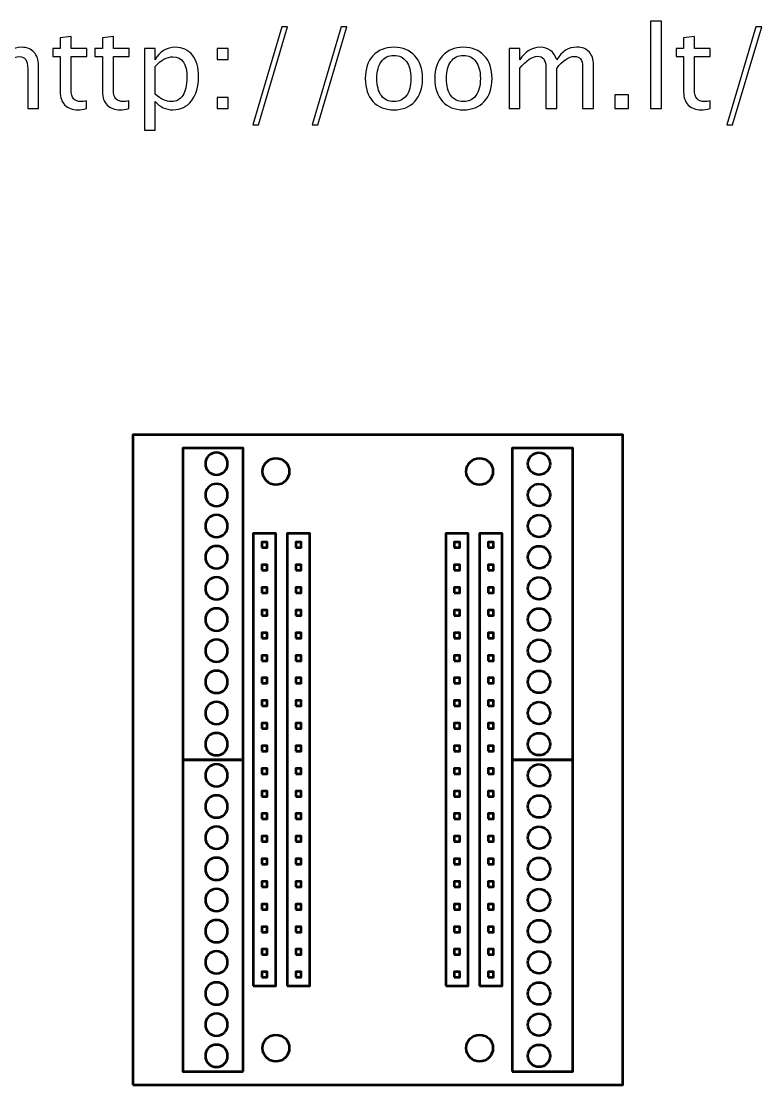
# Model space of a CAD drawing. Header units: centimetres. Extents: x -67 to 67, y -62 to 59.
# Drawn here: x -4 to 4.31, y 32.35 to 44.29 of the extents above; entities that cross this region are included whole.
import ezdxf

# ---------------------------------------------------------------- set-up
doc = ezdxf.new("R2010")
doc.units = ezdxf.units.CM
doc.header["$MEASUREMENT"] = 0
doc.layers.add('Layer 1', color=7, linetype='Continuous')

msp = doc.modelspace()

# ---------------------------------------------------------------- linework, layer by layer
at = {"layer": 'Layer 1', "lineweight": 53}
for points in [[(-2.75, 32.35), (2.75, 32.35), (2.75, 39.65), (-2.75, 39.65), (-2.75, 32.35)], [(1.51, 36), (2.19, 36), (2.19, 39.5), (1.51, 39.5), (1.51, 36)], [(-1.397, 33.46), (-1.143, 33.46), (-1.143, 38.54), (-1.397, 38.54), (-1.397, 33.46)], [(-1.016, 33.46), (-0.762, 33.46), (-0.762, 38.54), (-1.016, 38.54), (-1.016, 33.46)], [(0.762, 33.46), (1.016, 33.46), (1.016, 38.54), (0.762, 38.54), (0.762, 33.46)], [(1.143, 33.46), (1.397, 33.46), (1.397, 38.54), (1.143, 38.54), (1.143, 33.46)], [(-1.3, 38.383), (-1.24, 38.383), (-1.24, 38.443), (-1.3, 38.443), (-1.3, 38.383)], [(-0.919, 38.383), (-0.859, 38.383), (-0.859, 38.443), (-0.919, 38.443), (-0.919, 38.383)], [(0.859, 38.383), (0.919, 38.383), (0.919, 38.443), (0.859, 38.443), (0.859, 38.383)], [(1.24, 38.383), (1.3, 38.383), (1.3, 38.443), (1.24, 38.443), (1.24, 38.383)], [(-1.3, 38.129), (-1.24, 38.129), (-1.24, 38.189), (-1.3, 38.189), (-1.3, 38.129)], [(-0.919, 38.129), (-0.859, 38.129), (-0.859, 38.189), (-0.919, 38.189), (-0.919, 38.129)], [(0.859, 38.129), (0.919, 38.129), (0.919, 38.189), (0.859, 38.189), (0.859, 38.129)], [(1.24, 38.129), (1.3, 38.129), (1.3, 38.189), (1.24, 38.189), (1.24, 38.129)], [(-1.3, 37.875), (-1.24, 37.875), (-1.24, 37.935), (-1.3, 37.935), (-1.3, 37.875)], [(-0.919, 37.875), (-0.859, 37.875), (-0.859, 37.935), (-0.919, 37.935), (-0.919, 37.875)], [(0.859, 37.875), (0.919, 37.875), (0.919, 37.935), (0.859, 37.935), (0.859, 37.875)], [(1.24, 37.875), (1.3, 37.875), (1.3, 37.935), (1.24, 37.935), (1.24, 37.875)], [(-1.3, 37.621), (-1.24, 37.621), (-1.24, 37.681), (-1.3, 37.681), (-1.3, 37.621)], [(-0.919, 37.621), (-0.859, 37.621), (-0.859, 37.681), (-0.919, 37.681), (-0.919, 37.621)], [(0.859, 37.621), (0.919, 37.621), (0.919, 37.681), (0.859, 37.681), (0.859, 37.621)], [(1.24, 37.621), (1.3, 37.621), (1.3, 37.681), (1.24, 37.681), (1.24, 37.621)], [(-1.3, 37.367), (-1.24, 37.367), (-1.24, 37.427), (-1.3, 37.427), (-1.3, 37.367)], [(-0.919, 37.367), (-0.859, 37.367), (-0.859, 37.427), (-0.919, 37.427), (-0.919, 37.367)], [(0.859, 37.367), (0.919, 37.367), (0.919, 37.427), (0.859, 37.427), (0.859, 37.367)], [(1.24, 37.367), (1.3, 37.367), (1.3, 37.427), (1.24, 37.427), (1.24, 37.367)], [(-1.3, 37.113), (-1.24, 37.113), (-1.24, 37.173), (-1.3, 37.173), (-1.3, 37.113)], [(-0.919, 37.113), (-0.859, 37.113), (-0.859, 37.173), (-0.919, 37.173), (-0.919, 37.113)], [(0.859, 37.113), (0.919, 37.113), (0.919, 37.173), (0.859, 37.173), (0.859, 37.113)], [(1.24, 37.113), (1.3, 37.113), (1.3, 37.173), (1.24, 37.173), (1.24, 37.113)], [(-1.3, 36.859), (-1.24, 36.859), (-1.24, 36.919), (-1.3, 36.919), (-1.3, 36.859)], [(-0.919, 36.859), (-0.859, 36.859), (-0.859, 36.919), (-0.919, 36.919), (-0.919, 36.859)], [(0.859, 36.859), (0.919, 36.859), (0.919, 36.919), (0.859, 36.919), (0.859, 36.859)], [(1.24, 36.859), (1.3, 36.859), (1.3, 36.919), (1.24, 36.919), (1.24, 36.859)], [(-1.3, 36.605), (-1.24, 36.605), (-1.24, 36.665), (-1.3, 36.665), (-1.3, 36.605)], [(-0.919, 36.605), (-0.859, 36.605), (-0.859, 36.665), (-0.919, 36.665), (-0.919, 36.605)], [(0.859, 36.605), (0.919, 36.605), (0.919, 36.665), (0.859, 36.665), (0.859, 36.605)], [(1.24, 36.605), (1.3, 36.605), (1.3, 36.665), (1.24, 36.665), (1.24, 36.605)], [(-1.3, 36.351), (-1.24, 36.351), (-1.24, 36.411), (-1.3, 36.411), (-1.3, 36.351)], [(-0.919, 36.351), (-0.859, 36.351), (-0.859, 36.411), (-0.919, 36.411), (-0.919, 36.351)], [(0.859, 36.351), (0.919, 36.351), (0.919, 36.411), (0.859, 36.411), (0.859, 36.351)], [(1.24, 36.351), (1.3, 36.351), (1.3, 36.411), (1.24, 36.411), (1.24, 36.351)], [(-1.3, 36.097), (-1.24, 36.097), (-1.24, 36.157), (-1.3, 36.157), (-1.3, 36.097)], [(-0.919, 36.097), (-0.859, 36.097), (-0.859, 36.157), (-0.919, 36.157), (-0.919, 36.097)], [(0.859, 36.097), (0.919, 36.097), (0.919, 36.157), (0.859, 36.157), (0.859, 36.097)], [(1.24, 36.097), (1.3, 36.097), (1.3, 36.157), (1.24, 36.157), (1.24, 36.097)], [(1.51, 32.5), (2.19, 32.5), (2.19, 36), (1.51, 36), (1.51, 32.5)], [(-1.3, 35.843), (-1.24, 35.843), (-1.24, 35.903), (-1.3, 35.903), (-1.3, 35.843)], [(-0.919, 35.843), (-0.859, 35.843), (-0.859, 35.903), (-0.919, 35.903), (-0.919, 35.843)], [(0.859, 35.843), (0.919, 35.843), (0.919, 35.903), (0.859, 35.903), (0.859, 35.843)], [(1.24, 35.843), (1.3, 35.843), (1.3, 35.903), (1.24, 35.903), (1.24, 35.843)], [(-1.3, 35.589), (-1.24, 35.589), (-1.24, 35.649), (-1.3, 35.649), (-1.3, 35.589)], [(-0.919, 35.589), (-0.859, 35.589), (-0.859, 35.649), (-0.919, 35.649), (-0.919, 35.589)], [(0.859, 35.589), (0.919, 35.589), (0.919, 35.649), (0.859, 35.649), (0.859, 35.589)], [(1.24, 35.589), (1.3, 35.589), (1.3, 35.649), (1.24, 35.649), (1.24, 35.589)], [(-1.3, 35.335), (-1.24, 35.335), (-1.24, 35.395), (-1.3, 35.395), (-1.3, 35.335)], [(-0.919, 35.335), (-0.859, 35.335), (-0.859, 35.395), (-0.919, 35.395), (-0.919, 35.335)], [(0.859, 35.335), (0.919, 35.335), (0.919, 35.395), (0.859, 35.395), (0.859, 35.335)], [(1.24, 35.335), (1.3, 35.335), (1.3, 35.395), (1.24, 35.395), (1.24, 35.335)], [(-1.3, 35.081), (-1.24, 35.081), (-1.24, 35.141), (-1.3, 35.141), (-1.3, 35.081)], [(-0.919, 35.081), (-0.859, 35.081), (-0.859, 35.141), (-0.919, 35.141), (-0.919, 35.081)], [(0.859, 35.081), (0.919, 35.081), (0.919, 35.141), (0.859, 35.141), (0.859, 35.081)], [(1.24, 35.081), (1.3, 35.081), (1.3, 35.141), (1.24, 35.141), (1.24, 35.081)], [(-1.3, 34.827), (-1.24, 34.827), (-1.24, 34.887), (-1.3, 34.887), (-1.3, 34.827)], [(-0.919, 34.827), (-0.859, 34.827), (-0.859, 34.887), (-0.919, 34.887), (-0.919, 34.827)], [(0.859, 34.827), (0.919, 34.827), (0.919, 34.887), (0.859, 34.887), (0.859, 34.827)], [(1.24, 34.827), (1.3, 34.827), (1.3, 34.887), (1.24, 34.887), (1.24, 34.827)], [(-1.3, 34.573), (-1.24, 34.573), (-1.24, 34.633), (-1.3, 34.633), (-1.3, 34.573)], [(-0.919, 34.573), (-0.859, 34.573), (-0.859, 34.633), (-0.919, 34.633), (-0.919, 34.573)], [(0.859, 34.573), (0.919, 34.573), (0.919, 34.633), (0.859, 34.633), (0.859, 34.573)], [(1.24, 34.573), (1.3, 34.573), (1.3, 34.633), (1.24, 34.633), (1.24, 34.573)], [(-1.3, 34.319), (-1.24, 34.319), (-1.24, 34.379), (-1.3, 34.379), (-1.3, 34.319)], [(-0.919, 34.319), (-0.859, 34.319), (-0.859, 34.379), (-0.919, 34.379), (-0.919, 34.319)], [(0.859, 34.319), (0.919, 34.319), (0.919, 34.379), (0.859, 34.379), (0.859, 34.319)], [(1.24, 34.319), (1.3, 34.319), (1.3, 34.379), (1.24, 34.379), (1.24, 34.319)], [(-1.3, 34.065), (-1.24, 34.065), (-1.24, 34.125), (-1.3, 34.125), (-1.3, 34.065)], [(-0.919, 34.065), (-0.859, 34.065), (-0.859, 34.125), (-0.919, 34.125), (-0.919, 34.065)], [(0.859, 34.065), (0.919, 34.065), (0.919, 34.125), (0.859, 34.125), (0.859, 34.065)], [(1.24, 34.065), (1.3, 34.065), (1.3, 34.125), (1.24, 34.125), (1.24, 34.065)], [(-1.3, 33.811), (-1.24, 33.811), (-1.24, 33.871), (-1.3, 33.871), (-1.3, 33.811)], [(-0.919, 33.811), (-0.859, 33.811), (-0.859, 33.871), (-0.919, 33.871), (-0.919, 33.811)], [(0.859, 33.811), (0.919, 33.811), (0.919, 33.871), (0.859, 33.871), (0.859, 33.811)], [(1.24, 33.811), (1.3, 33.811), (1.3, 33.871), (1.24, 33.871), (1.24, 33.811)], [(-1.3, 33.557), (-1.24, 33.557), (-1.24, 33.617), (-1.3, 33.617), (-1.3, 33.557)], [(-0.919, 33.557), (-0.859, 33.557), (-0.859, 33.617), (-0.919, 33.617), (-0.919, 33.557)], [(0.859, 33.557), (0.919, 33.557), (0.919, 33.617), (0.859, 33.617), (0.859, 33.557)], [(1.24, 33.557), (1.3, 33.557), (1.3, 33.617), (1.24, 33.617), (1.24, 33.557)]]:
    msp.add_lwpolyline(points, close=True, dxfattribs=at)
for centre, major_axis in [((1.81, 39.325), (0, 0.125)), ((-1.143, 39.2385), (0, 0.15)), ((1.143, 39.2385), (0, 0.15)), ((1.81, 38.975), (0, 0.125)), ((1.81, 38.625), (0, 0.125)), ((1.81, 38.275), (0, 0.125)), ((1.81, 37.925), (0, 0.125)), ((1.81, 37.575), (0, 0.125)), ((1.81, 37.225), (0, 0.125)), ((1.81, 36.875), (0, 0.125)), ((1.81, 36.525), (0, 0.125)), ((1.81, 36.175), (0, 0.125)), ((1.81, 35.825), (0, 0.125)), ((1.81, 35.475), (0, 0.125)), ((1.81, 35.125), (0, 0.125)), ((1.81, 34.775), (0, 0.125)), ((1.81, 34.425), (0, 0.125)), ((1.81, 34.075), (0, 0.125)), ((1.81, 33.725), (0, 0.125)), ((1.81, 33.375), (0, 0.125)), ((1.81, 33.025), (0, 0.125)), ((-1.143, 32.7615), (0, 0.15)), ((1.143, 32.7615), (0, 0.15)), ((1.81, 32.675), (0, 0.125))]:
    msp.add_ellipse(centre, major_axis=major_axis, ratio=1, dxfattribs=at)
at = {"layer": 'Layer 1'}
for points, knots in [([(-4.35821, 43.31573), (-4.35821, 43.31573), (-4.35821, 44.2949), (-4.35821, 44.2949), (-4.35821, 44.2949), (-4.35821, 44.2949), (-4.23629, 44.2949), (-4.23629, 44.2949), (-4.23629, 44.2949), (-4.23629, 44.2949), (-4.23629, 43.86162), (-4.23629, 43.86162), (-4.23629, 43.86162), (-4.17173, 43.95581), (-4.09257, 44.0028), (-3.99901, 44.0028), (-3.99901, 44.0028), (-3.94017, 44.0028), (-3.89339, 43.98439), (-3.85889, 43.94734), (-3.85889, 43.94734), (-3.82439, 43.91051), (-3.80703, 43.86077), (-3.80703, 43.79854), (-3.80703, 43.79854), (-3.80703, 43.79854), (-3.80703, 43.31573), (-3.80703, 43.31573), (-3.80703, 43.31573), (-3.80703, 43.31573), (-3.92895, 43.31573), (-3.92895, 43.31573), (-3.92895, 43.31573), (-3.92895, 43.31573), (-3.92895, 43.75875), (-3.92895, 43.75875), (-3.92895, 43.75875), (-3.92895, 43.8087), (-3.93636, 43.84426), (-3.95096, 43.86543), (-3.95096, 43.86543), (-3.96578, 43.88681), (-3.99012, 43.89739), (-4.0242, 43.89739), (-4.0242, 43.89739), (-4.09913, 43.89739), (-4.16983, 43.8485), (-4.23629, 43.75071), (-4.23629, 43.75071), (-4.23629, 43.75071), (-4.23629, 43.31573), (-4.23629, 43.31573), (-4.23629, 43.31573), (-4.23629, 43.31573), (-4.35821, 43.31573), (-4.35821, 43.31573)], [0, 0, 0, 0, 0.06666667, 0.06666667, 0.06666667, 0.06666667, 0.13333333, 0.13333333, 0.13333333, 0.13333333, 0.2, 0.2, 0.2, 0.2, 0.26666667, 0.26666667, 0.26666667, 0.26666667, 0.33333333, 0.33333333, 0.33333333, 0.33333333, 0.4, 0.4, 0.4, 0.4, 0.46666667, 0.46666667, 0.46666667, 0.46666667, 0.53333333, 0.53333333, 0.53333333, 0.53333333, 0.6, 0.6, 0.6, 0.6, 0.66666667, 0.66666667, 0.66666667, 0.66666667, 0.73333333, 0.73333333, 0.73333333, 0.73333333, 0.8, 0.8, 0.8, 0.8, 0.86666667, 0.86666667, 0.86666667, 0.86666667, 1, 1, 1, 1]), ([(-1.40377, 43.13158), (-1.40377, 43.13158), (-1.07717, 44.23394), (-1.07717, 44.23394), (-1.07717, 44.23394), (-1.07717, 44.23394), (-1.01261, 44.23394), (-1.01261, 44.23394), (-1.01261, 44.23394), (-1.01261, 44.23394), (-1.33921, 43.13158), (-1.33921, 43.13158), (-1.33921, 43.13158), (-1.33921, 43.13158), (-1.40377, 43.13158), (-1.40377, 43.13158)], [0, 0, 0, 0, 0.2, 0.2, 0.2, 0.2, 0.4, 0.4, 0.4, 0.4, 0.6, 0.6, 0.6, 0.6, 1, 1, 1, 1]), ([(-0.73787, 43.13158), (-0.73787, 43.13158), (-0.41127, 44.23394), (-0.41127, 44.23394), (-0.41127, 44.23394), (-0.41127, 44.23394), (-0.34671, 44.23394), (-0.34671, 44.23394), (-0.34671, 44.23394), (-0.34671, 44.23394), (-0.67331, 43.13158), (-0.67331, 43.13158), (-0.67331, 43.13158), (-0.67331, 43.13158), (-0.73787, 43.13158), (-0.73787, 43.13158)], [0, 0, 0, 0, 0.2, 0.2, 0.2, 0.2, 0.4, 0.4, 0.4, 0.4, 0.6, 0.6, 0.6, 0.6, 1, 1, 1, 1]), ([(3.06069, 43.31573), (3.06069, 43.31573), (3.06069, 44.2949), (3.06069, 44.2949), (3.06069, 44.2949), (3.06069, 44.2949), (3.18261, 44.2949), (3.18261, 44.2949), (3.18261, 44.2949), (3.18261, 44.2949), (3.18261, 43.31573), (3.18261, 43.31573), (3.18261, 43.31573), (3.18261, 43.31573), (3.06069, 43.31573), (3.06069, 43.31573)], [0, 0, 0, 0, 0.2, 0.2, 0.2, 0.2, 0.4, 0.4, 0.4, 0.4, 0.6, 0.6, 0.6, 0.6, 1, 1, 1, 1]), ([(3.91794, 43.13158), (3.91794, 43.13158), (4.24454, 44.23394), (4.24454, 44.23394), (4.24454, 44.23394), (4.24454, 44.23394), (4.3091, 44.23394), (4.3091, 44.23394), (4.3091, 44.23394), (4.3091, 44.23394), (3.9825, 43.13158), (3.9825, 43.13158), (3.9825, 43.13158), (3.9825, 43.13158), (3.91794, 43.13158), (3.91794, 43.13158)], [0, 0, 0, 0, 0.2, 0.2, 0.2, 0.2, 0.4, 0.4, 0.4, 0.4, 0.6, 0.6, 0.6, 0.6, 1, 1, 1, 1]), ([(-3.26897, 43.31594), (-3.30665, 43.30557), (-3.33945, 43.30049), (-3.36718, 43.30049), (-3.36718, 43.30049), (-3.42941, 43.30049), (-3.47788, 43.31827), (-3.5126, 43.35383), (-3.5126, 43.35383), (-3.54752, 43.38939), (-3.56488, 43.43871), (-3.56488, 43.502), (-3.56488, 43.502), (-3.56488, 43.502), (-3.56488, 43.89739), (-3.56488, 43.89739), (-3.56488, 43.89739), (-3.56488, 43.89739), (-3.64912, 43.89739), (-3.64912, 43.89739), (-3.64912, 43.89739), (-3.64912, 43.89739), (-3.64912, 43.98883), (-3.64912, 43.98883), (-3.64912, 43.98883), (-3.64912, 43.98883), (-3.56488, 43.98883), (-3.56488, 43.98883), (-3.56488, 43.98883), (-3.56488, 43.98883), (-3.56488, 44.11054), (-3.56488, 44.11054), (-3.56488, 44.11054), (-3.56488, 44.11054), (-3.44296, 44.12218), (-3.44296, 44.12218), (-3.44296, 44.12218), (-3.44296, 44.12218), (-3.44296, 43.98883), (-3.44296, 43.98883), (-3.44296, 43.98883), (-3.44296, 43.98883), (-3.26643, 43.98883), (-3.26643, 43.98883), (-3.26643, 43.98883), (-3.26643, 43.98883), (-3.26643, 43.89739), (-3.26643, 43.89739), (-3.26643, 43.89739), (-3.26643, 43.89739), (-3.44296, 43.89739), (-3.44296, 43.89739), (-3.44296, 43.89739), (-3.44296, 43.89739), (-3.44296, 43.52401), (-3.44296, 43.52401), (-3.44296, 43.52401), (-3.44296, 43.43596), (-3.40465, 43.39193), (-3.32824, 43.39193), (-3.32824, 43.39193), (-3.31194, 43.39193), (-3.29225, 43.39468), (-3.26897, 43.39997), (-3.26897, 43.39997), (-3.26897, 43.39997), (-3.26897, 43.31594), (-3.26897, 43.31594)], [0, 0, 0, 0, 0.05555556, 0.05555556, 0.05555556, 0.05555556, 0.11111111, 0.11111111, 0.11111111, 0.11111111, 0.16666667, 0.16666667, 0.16666667, 0.16666667, 0.22222222, 0.22222222, 0.22222222, 0.22222222, 0.27777778, 0.27777778, 0.27777778, 0.27777778, 0.33333333, 0.33333333, 0.33333333, 0.33333333, 0.38888889, 0.38888889, 0.38888889, 0.38888889, 0.44444444, 0.44444444, 0.44444444, 0.44444444, 0.5, 0.5, 0.5, 0.5, 0.55555556, 0.55555556, 0.55555556, 0.55555556, 0.61111111, 0.61111111, 0.61111111, 0.61111111, 0.66666667, 0.66666667, 0.66666667, 0.66666667, 0.72222222, 0.72222222, 0.72222222, 0.72222222, 0.77777778, 0.77777778, 0.77777778, 0.77777778, 0.83333333, 0.83333333, 0.83333333, 0.83333333, 0.88888889, 0.88888889, 0.88888889, 0.88888889, 1, 1, 1, 1]), ([(-2.79399, 43.31594), (-2.83167, 43.30557), (-2.86447, 43.30049), (-2.8922, 43.30049), (-2.8922, 43.30049), (-2.95443, 43.30049), (-3.0029, 43.31827), (-3.03762, 43.35383), (-3.03762, 43.35383), (-3.07254, 43.38939), (-3.0899, 43.43871), (-3.0899, 43.502), (-3.0899, 43.502), (-3.0899, 43.502), (-3.0899, 43.89739), (-3.0899, 43.89739), (-3.0899, 43.89739), (-3.0899, 43.89739), (-3.17414, 43.89739), (-3.17414, 43.89739), (-3.17414, 43.89739), (-3.17414, 43.89739), (-3.17414, 43.98883), (-3.17414, 43.98883), (-3.17414, 43.98883), (-3.17414, 43.98883), (-3.0899, 43.98883), (-3.0899, 43.98883), (-3.0899, 43.98883), (-3.0899, 43.98883), (-3.0899, 44.11054), (-3.0899, 44.11054), (-3.0899, 44.11054), (-3.0899, 44.11054), (-2.96798, 44.12218), (-2.96798, 44.12218), (-2.96798, 44.12218), (-2.96798, 44.12218), (-2.96798, 43.98883), (-2.96798, 43.98883), (-2.96798, 43.98883), (-2.96798, 43.98883), (-2.79145, 43.98883), (-2.79145, 43.98883), (-2.79145, 43.98883), (-2.79145, 43.98883), (-2.79145, 43.89739), (-2.79145, 43.89739), (-2.79145, 43.89739), (-2.79145, 43.89739), (-2.96798, 43.89739), (-2.96798, 43.89739), (-2.96798, 43.89739), (-2.96798, 43.89739), (-2.96798, 43.52401), (-2.96798, 43.52401), (-2.96798, 43.52401), (-2.96798, 43.43596), (-2.92967, 43.39193), (-2.85326, 43.39193), (-2.85326, 43.39193), (-2.83696, 43.39193), (-2.81727, 43.39468), (-2.79399, 43.39997), (-2.79399, 43.39997), (-2.79399, 43.39997), (-2.79399, 43.31594), (-2.79399, 43.31594)], [0, 0, 0, 0, 0.05555556, 0.05555556, 0.05555556, 0.05555556, 0.11111111, 0.11111111, 0.11111111, 0.11111111, 0.16666667, 0.16666667, 0.16666667, 0.16666667, 0.22222222, 0.22222222, 0.22222222, 0.22222222, 0.27777778, 0.27777778, 0.27777778, 0.27777778, 0.33333333, 0.33333333, 0.33333333, 0.33333333, 0.38888889, 0.38888889, 0.38888889, 0.38888889, 0.44444444, 0.44444444, 0.44444444, 0.44444444, 0.5, 0.5, 0.5, 0.5, 0.55555556, 0.55555556, 0.55555556, 0.55555556, 0.61111111, 0.61111111, 0.61111111, 0.61111111, 0.66666667, 0.66666667, 0.66666667, 0.66666667, 0.72222222, 0.72222222, 0.72222222, 0.72222222, 0.77777778, 0.77777778, 0.77777778, 0.77777778, 0.83333333, 0.83333333, 0.83333333, 0.83333333, 0.88888889, 0.88888889, 0.88888889, 0.88888889, 1, 1, 1, 1]), ([(3.72871, 43.31594), (3.69103, 43.30557), (3.65823, 43.30049), (3.6305, 43.30049), (3.6305, 43.30049), (3.56827, 43.30049), (3.5198, 43.31827), (3.48508, 43.35383), (3.48508, 43.35383), (3.45016, 43.38939), (3.4328, 43.43871), (3.4328, 43.502), (3.4328, 43.502), (3.4328, 43.502), (3.4328, 43.89739), (3.4328, 43.89739), (3.4328, 43.89739), (3.4328, 43.89739), (3.34856, 43.89739), (3.34856, 43.89739), (3.34856, 43.89739), (3.34856, 43.89739), (3.34856, 43.98883), (3.34856, 43.98883), (3.34856, 43.98883), (3.34856, 43.98883), (3.4328, 43.98883), (3.4328, 43.98883), (3.4328, 43.98883), (3.4328, 43.98883), (3.4328, 44.11054), (3.4328, 44.11054), (3.4328, 44.11054), (3.4328, 44.11054), (3.55472, 44.12218), (3.55472, 44.12218), (3.55472, 44.12218), (3.55472, 44.12218), (3.55472, 43.98883), (3.55472, 43.98883), (3.55472, 43.98883), (3.55472, 43.98883), (3.73125, 43.98883), (3.73125, 43.98883), (3.73125, 43.98883), (3.73125, 43.98883), (3.73125, 43.89739), (3.73125, 43.89739), (3.73125, 43.89739), (3.73125, 43.89739), (3.55472, 43.89739), (3.55472, 43.89739), (3.55472, 43.89739), (3.55472, 43.89739), (3.55472, 43.52401), (3.55472, 43.52401), (3.55472, 43.52401), (3.55472, 43.43596), (3.59303, 43.39193), (3.66944, 43.39193), (3.66944, 43.39193), (3.68574, 43.39193), (3.70543, 43.39468), (3.72871, 43.39997), (3.72871, 43.39997), (3.72871, 43.39997), (3.72871, 43.31594), (3.72871, 43.31594)], [0, 0, 0, 0, 0.05555556, 0.05555556, 0.05555556, 0.05555556, 0.11111111, 0.11111111, 0.11111111, 0.11111111, 0.16666667, 0.16666667, 0.16666667, 0.16666667, 0.22222222, 0.22222222, 0.22222222, 0.22222222, 0.27777778, 0.27777778, 0.27777778, 0.27777778, 0.33333333, 0.33333333, 0.33333333, 0.33333333, 0.38888889, 0.38888889, 0.38888889, 0.38888889, 0.44444444, 0.44444444, 0.44444444, 0.44444444, 0.5, 0.5, 0.5, 0.5, 0.55555556, 0.55555556, 0.55555556, 0.55555556, 0.61111111, 0.61111111, 0.61111111, 0.61111111, 0.66666667, 0.66666667, 0.66666667, 0.66666667, 0.72222222, 0.72222222, 0.72222222, 0.72222222, 0.77777778, 0.77777778, 0.77777778, 0.77777778, 0.83333333, 0.83333333, 0.83333333, 0.83333333, 0.88888889, 0.88888889, 0.88888889, 0.88888889, 1, 1, 1, 1]), ([(-2.62, 43.07062), (-2.62, 43.07062), (-2.62, 43.98883), (-2.62, 43.98883), (-2.62, 43.98883), (-2.62, 43.98883), (-2.49808, 43.98883), (-2.49808, 43.98883), (-2.49808, 43.98883), (-2.49808, 43.98883), (-2.49808, 43.86162), (-2.49808, 43.86162), (-2.49808, 43.86162), (-2.44813, 43.95581), (-2.37298, 44.0028), (-2.27287, 44.0028), (-2.27287, 44.0028), (-2.1918, 44.0028), (-2.12809, 43.97338), (-2.08152, 43.91432), (-2.08152, 43.91432), (-2.03495, 43.85527), (-2.01167, 43.77462), (-2.01167, 43.67239), (-2.01167, 43.67239), (-2.01167, 43.56105), (-2.03813, 43.47109), (-2.09083, 43.40294), (-2.09083, 43.40294), (-2.14354, 43.33457), (-2.21296, 43.30049), (-2.2989, 43.30049), (-2.2989, 43.30049), (-2.3787, 43.30049), (-2.44516, 43.33097), (-2.49808, 43.39214), (-2.49808, 43.39214), (-2.49808, 43.39214), (-2.49808, 43.07062), (-2.49808, 43.07062), (-2.49808, 43.07062), (-2.49808, 43.07062), (-2.62, 43.07062), (-2.62, 43.07062)], [0, 0, 0, 0, 0.08333333, 0.08333333, 0.08333333, 0.08333333, 0.16666667, 0.16666667, 0.16666667, 0.16666667, 0.25, 0.25, 0.25, 0.25, 0.33333333, 0.33333333, 0.33333333, 0.33333333, 0.41666667, 0.41666667, 0.41666667, 0.41666667, 0.5, 0.5, 0.5, 0.5, 0.58333333, 0.58333333, 0.58333333, 0.58333333, 0.66666667, 0.66666667, 0.66666667, 0.66666667, 0.75, 0.75, 0.75, 0.75, 0.83333333, 0.83333333, 0.83333333, 0.83333333, 1, 1, 1, 1]), ([(-1.80297, 43.86691), (-1.80297, 43.86691), (-1.80297, 43.98883), (-1.80297, 43.98883), (-1.80297, 43.98883), (-1.80297, 43.98883), (-1.68105, 43.98883), (-1.68105, 43.98883), (-1.68105, 43.98883), (-1.68105, 43.98883), (-1.68105, 43.86691), (-1.68105, 43.86691), (-1.68105, 43.86691), (-1.68105, 43.86691), (-1.80297, 43.86691), (-1.80297, 43.86691)], [0, 0, 0, 0, 0.2, 0.2, 0.2, 0.2, 0.4, 0.4, 0.4, 0.4, 0.6, 0.6, 0.6, 0.6, 1, 1, 1, 1]), ([(0.18076, 43.30049), (0.08191, 43.30049), (0.0036, 43.33203), (-0.05398, 43.39511), (-0.05398, 43.39511), (-0.11176, 43.45818), (-0.14055, 43.54391), (-0.14055, 43.65207), (-0.14055, 43.65207), (-0.14055, 43.76002), (-0.11176, 43.84553), (-0.05398, 43.9084), (-0.05398, 43.9084), (0.0036, 43.97126), (0.08191, 44.0028), (0.18076, 44.0028), (0.18076, 44.0028), (0.27961, 44.0028), (0.35793, 43.97126), (0.4155, 43.9084), (0.4155, 43.9084), (0.47328, 43.84553), (0.50207, 43.76002), (0.50207, 43.65207), (0.50207, 43.65207), (0.50207, 43.54391), (0.47328, 43.45818), (0.4155, 43.39511), (0.4155, 43.39511), (0.35793, 43.33203), (0.27961, 43.30049), (0.18076, 43.30049)], [0, 0, 0, 0, 0.11111111, 0.11111111, 0.11111111, 0.11111111, 0.22222222, 0.22222222, 0.22222222, 0.22222222, 0.33333333, 0.33333333, 0.33333333, 0.33333333, 0.44444444, 0.44444444, 0.44444444, 0.44444444, 0.55555556, 0.55555556, 0.55555556, 0.55555556, 0.66666667, 0.66666667, 0.66666667, 0.66666667, 0.77777778, 0.77777778, 0.77777778, 0.77777778, 1, 1, 1, 1]), ([(0.96096, 43.30049), (0.86211, 43.30049), (0.7838, 43.33203), (0.72622, 43.39511), (0.72622, 43.39511), (0.66844, 43.45818), (0.63965, 43.54391), (0.63965, 43.65207), (0.63965, 43.65207), (0.63965, 43.76002), (0.66844, 43.84553), (0.72622, 43.9084), (0.72622, 43.9084), (0.7838, 43.97126), (0.86211, 44.0028), (0.96096, 44.0028), (0.96096, 44.0028), (1.05981, 44.0028), (1.13813, 43.97126), (1.1957, 43.9084), (1.1957, 43.9084), (1.25348, 43.84553), (1.28227, 43.76002), (1.28227, 43.65207), (1.28227, 43.65207), (1.28227, 43.54391), (1.25348, 43.45818), (1.1957, 43.39511), (1.1957, 43.39511), (1.13813, 43.33203), (1.05981, 43.30049), (0.96096, 43.30049)], [0, 0, 0, 0, 0.11111111, 0.11111111, 0.11111111, 0.11111111, 0.22222222, 0.22222222, 0.22222222, 0.22222222, 0.33333333, 0.33333333, 0.33333333, 0.33333333, 0.44444444, 0.44444444, 0.44444444, 0.44444444, 0.55555556, 0.55555556, 0.55555556, 0.55555556, 0.66666667, 0.66666667, 0.66666667, 0.66666667, 0.77777778, 0.77777778, 0.77777778, 0.77777778, 1, 1, 1, 1]), ([(1.47319, 43.31573), (1.47319, 43.31573), (1.47319, 43.98883), (1.47319, 43.98883), (1.47319, 43.98883), (1.47319, 43.98883), (1.59511, 43.98883), (1.59511, 43.98883), (1.59511, 43.98883), (1.59511, 43.98883), (1.59511, 43.86162), (1.59511, 43.86162), (1.59511, 43.86162), (1.65459, 43.95581), (1.73079, 44.0028), (1.82413, 44.0028), (1.82413, 44.0028), (1.91409, 44.0028), (1.97526, 43.95581), (2.00786, 43.86162), (2.00786, 43.86162), (2.06565, 43.95666), (2.141, 44.00407), (2.2335, 44.00407), (2.2335, 44.00407), (2.29255, 44.00407), (2.33848, 43.98671), (2.37129, 43.95179), (2.37129, 43.95179), (2.4041, 43.91686), (2.42061, 43.86797), (2.42061, 43.8051), (2.42061, 43.8051), (2.42061, 43.8051), (2.42061, 43.31573), (2.42061, 43.31573), (2.42061, 43.31573), (2.42061, 43.31573), (2.29869, 43.31573), (2.29869, 43.31573), (2.29869, 43.31573), (2.29869, 43.31573), (2.29869, 43.785), (2.29869, 43.785), (2.29869, 43.785), (2.29869, 43.86162), (2.26821, 43.89993), (2.20725, 43.89993), (2.20725, 43.89993), (2.14396, 43.89993), (2.0775, 43.85527), (2.00786, 43.76573), (2.00786, 43.76573), (2.00786, 43.76573), (2.00786, 43.31573), (2.00786, 43.31573), (2.00786, 43.31573), (2.00786, 43.31573), (1.88594, 43.31573), (1.88594, 43.31573), (1.88594, 43.31573), (1.88594, 43.31573), (1.88594, 43.78542), (1.88594, 43.78542), (1.88594, 43.78542), (1.88594, 43.86268), (1.85504, 43.9012), (1.79302, 43.9012), (1.79302, 43.9012), (1.73142, 43.9012), (1.66538, 43.85633), (1.59511, 43.76637), (1.59511, 43.76637), (1.59511, 43.76637), (1.59511, 43.31573), (1.59511, 43.31573), (1.59511, 43.31573), (1.59511, 43.31573), (1.47319, 43.31573), (1.47319, 43.31573)], [0, 0, 0, 0, 0.04761905, 0.04761905, 0.04761905, 0.04761905, 0.0952381, 0.0952381, 0.0952381, 0.0952381, 0.14285714, 0.14285714, 0.14285714, 0.14285714, 0.19047619, 0.19047619, 0.19047619, 0.19047619, 0.23809524, 0.23809524, 0.23809524, 0.23809524, 0.28571429, 0.28571429, 0.28571429, 0.28571429, 0.33333333, 0.33333333, 0.33333333, 0.33333333, 0.38095238, 0.38095238, 0.38095238, 0.38095238, 0.42857143, 0.42857143, 0.42857143, 0.42857143, 0.47619048, 0.47619048, 0.47619048, 0.47619048, 0.52380952, 0.52380952, 0.52380952, 0.52380952, 0.57142857, 0.57142857, 0.57142857, 0.57142857, 0.61904762, 0.61904762, 0.61904762, 0.61904762, 0.66666667, 0.66666667, 0.66666667, 0.66666667, 0.71428571, 0.71428571, 0.71428571, 0.71428571, 0.76190476, 0.76190476, 0.76190476, 0.76190476, 0.80952381, 0.80952381, 0.80952381, 0.80952381, 0.85714286, 0.85714286, 0.85714286, 0.85714286, 0.9047619, 0.9047619, 0.9047619, 0.9047619, 1, 1, 1, 1]), ([(-2.49808, 43.47617), (-2.43521, 43.42008), (-2.37531, 43.39193), (-2.31837, 43.39193), (-2.31837, 43.39193), (-2.26228, 43.39193), (-2.21889, 43.41543), (-2.18841, 43.4622), (-2.18841, 43.4622), (-2.15772, 43.50898), (-2.14248, 43.57481), (-2.14248, 43.6599), (-2.14248, 43.6599), (-2.14248, 43.81738), (-2.19455, 43.89612), (-2.29869, 43.89612), (-2.29869, 43.89612), (-2.36685, 43.89612), (-2.43331, 43.85929), (-2.49808, 43.78542), (-2.49808, 43.78542), (-2.49808, 43.78542), (-2.49808, 43.47617), (-2.49808, 43.47617)], [0, 0, 0, 0, 0.14285714, 0.14285714, 0.14285714, 0.14285714, 0.28571429, 0.28571429, 0.28571429, 0.28571429, 0.42857143, 0.42857143, 0.42857143, 0.42857143, 0.57142857, 0.57142857, 0.57142857, 0.57142857, 0.71428571, 0.71428571, 0.71428571, 0.71428571, 1, 1, 1, 1]), ([(0.18055, 43.39193), (0.24087, 43.39193), (0.28786, 43.41458), (0.32131, 43.46009), (0.32131, 43.46009), (0.35454, 43.50538), (0.37126, 43.56952), (0.37126, 43.65207), (0.37126, 43.65207), (0.37126, 43.73441), (0.35454, 43.79833), (0.32131, 43.84363), (0.32131, 43.84363), (0.28786, 43.88871), (0.24087, 43.91136), (0.18055, 43.91136), (0.18055, 43.91136), (0.12001, 43.91136), (0.07302, 43.88871), (0.04, 43.84363), (0.04, 43.84363), (0.00677, 43.79833), (-0.00974, 43.73441), (-0.00974, 43.65207), (-0.00974, 43.65207), (-0.00974, 43.56952), (0.00677, 43.50538), (0.04, 43.46009), (0.04, 43.46009), (0.07302, 43.41458), (0.12001, 43.39193), (0.18055, 43.39193)], [0, 0, 0, 0, 0.11111111, 0.11111111, 0.11111111, 0.11111111, 0.22222222, 0.22222222, 0.22222222, 0.22222222, 0.33333333, 0.33333333, 0.33333333, 0.33333333, 0.44444444, 0.44444444, 0.44444444, 0.44444444, 0.55555556, 0.55555556, 0.55555556, 0.55555556, 0.66666667, 0.66666667, 0.66666667, 0.66666667, 0.77777778, 0.77777778, 0.77777778, 0.77777778, 1, 1, 1, 1]), ([(0.96075, 43.39193), (1.02107, 43.39193), (1.06806, 43.41458), (1.10151, 43.46009), (1.10151, 43.46009), (1.13474, 43.50538), (1.15146, 43.56952), (1.15146, 43.65207), (1.15146, 43.65207), (1.15146, 43.73441), (1.13474, 43.79833), (1.10151, 43.84363), (1.10151, 43.84363), (1.06806, 43.88871), (1.02107, 43.91136), (0.96075, 43.91136), (0.96075, 43.91136), (0.90021, 43.91136), (0.85322, 43.88871), (0.8202, 43.84363), (0.8202, 43.84363), (0.78697, 43.79833), (0.77046, 43.73441), (0.77046, 43.65207), (0.77046, 43.65207), (0.77046, 43.56952), (0.78697, 43.50538), (0.8202, 43.46009), (0.8202, 43.46009), (0.85322, 43.41458), (0.90021, 43.39193), (0.96075, 43.39193)], [0, 0, 0, 0, 0.11111111, 0.11111111, 0.11111111, 0.11111111, 0.22222222, 0.22222222, 0.22222222, 0.22222222, 0.33333333, 0.33333333, 0.33333333, 0.33333333, 0.44444444, 0.44444444, 0.44444444, 0.44444444, 0.55555556, 0.55555556, 0.55555556, 0.55555556, 0.66666667, 0.66666667, 0.66666667, 0.66666667, 0.77777778, 0.77777778, 0.77777778, 0.77777778, 1, 1, 1, 1]), ([(-1.80297, 43.31573), (-1.80297, 43.31573), (-1.80297, 43.43765), (-1.80297, 43.43765), (-1.80297, 43.43765), (-1.80297, 43.43765), (-1.68105, 43.43765), (-1.68105, 43.43765), (-1.68105, 43.43765), (-1.68105, 43.43765), (-1.68105, 43.31573), (-1.68105, 43.31573), (-1.68105, 43.31573), (-1.68105, 43.31573), (-1.80297, 43.31573), (-1.80297, 43.31573)], [0, 0, 0, 0, 0.2, 0.2, 0.2, 0.2, 0.4, 0.4, 0.4, 0.4, 0.6, 0.6, 0.6, 0.6, 1, 1, 1, 1]), ([(2.66149, 43.31573), (2.66149, 43.31573), (2.66149, 43.4694), (2.66149, 43.4694), (2.66149, 43.4694), (2.66149, 43.4694), (2.81516, 43.4694), (2.81516, 43.4694), (2.81516, 43.4694), (2.81516, 43.4694), (2.81516, 43.31573), (2.81516, 43.31573), (2.81516, 43.31573), (2.81516, 43.31573), (2.66149, 43.31573), (2.66149, 43.31573)], [0, 0, 0, 0, 0.2, 0.2, 0.2, 0.2, 0.4, 0.4, 0.4, 0.4, 0.6, 0.6, 0.6, 0.6, 1, 1, 1, 1])]:
    msp.add_open_spline(points, degree=3, knots=knots, dxfattribs=at)
at = {"layer": 'Layer 1', "lineweight": 53}
for points in [[(-1.51, 36), (-1.51, 36), (-2.19, 36), (-2.19, 36), (-2.19, 36), (-2.19, 36), (-2.19, 39.5), (-2.19, 39.5), (-2.19, 39.5), (-2.19, 39.5), (-1.51, 39.5), (-1.51, 39.5), (-1.51, 39.5), (-1.51, 39.5), (-1.51, 36), (-1.51, 36)], [(-1.81, 39.2), (-1.87904, 39.2), (-1.935, 39.25596), (-1.935, 39.325), (-1.935, 39.325), (-1.935, 39.39404), (-1.87904, 39.45), (-1.81, 39.45), (-1.81, 39.45), (-1.74096, 39.45), (-1.685, 39.39404), (-1.685, 39.325), (-1.685, 39.325), (-1.685, 39.25596), (-1.74096, 39.2), (-1.81, 39.2)], [(-1.81, 38.85), (-1.87904, 38.85), (-1.935, 38.90596), (-1.935, 38.975), (-1.935, 38.975), (-1.935, 39.04404), (-1.87904, 39.1), (-1.81, 39.1), (-1.81, 39.1), (-1.74096, 39.1), (-1.685, 39.04404), (-1.685, 38.975), (-1.685, 38.975), (-1.685, 38.90596), (-1.74096, 38.85), (-1.81, 38.85)], [(-1.81, 38.5), (-1.87904, 38.5), (-1.935, 38.55596), (-1.935, 38.625), (-1.935, 38.625), (-1.935, 38.69404), (-1.87904, 38.75), (-1.81, 38.75), (-1.81, 38.75), (-1.74096, 38.75), (-1.685, 38.69404), (-1.685, 38.625), (-1.685, 38.625), (-1.685, 38.55596), (-1.74096, 38.5), (-1.81, 38.5)], [(-1.81, 38.15), (-1.87904, 38.15), (-1.935, 38.20596), (-1.935, 38.275), (-1.935, 38.275), (-1.935, 38.34404), (-1.87904, 38.4), (-1.81, 38.4), (-1.81, 38.4), (-1.74096, 38.4), (-1.685, 38.34404), (-1.685, 38.275), (-1.685, 38.275), (-1.685, 38.20596), (-1.74096, 38.15), (-1.81, 38.15)], [(-1.81, 37.8), (-1.87904, 37.8), (-1.935, 37.85596), (-1.935, 37.925), (-1.935, 37.925), (-1.935, 37.99404), (-1.87904, 38.05), (-1.81, 38.05), (-1.81, 38.05), (-1.74096, 38.05), (-1.685, 37.99404), (-1.685, 37.925), (-1.685, 37.925), (-1.685, 37.85596), (-1.74096, 37.8), (-1.81, 37.8)], [(-1.81, 37.45), (-1.87904, 37.45), (-1.935, 37.50596), (-1.935, 37.575), (-1.935, 37.575), (-1.935, 37.64404), (-1.87904, 37.7), (-1.81, 37.7), (-1.81, 37.7), (-1.74096, 37.7), (-1.685, 37.64404), (-1.685, 37.575), (-1.685, 37.575), (-1.685, 37.50596), (-1.74096, 37.45), (-1.81, 37.45)], [(-1.81, 37.1), (-1.87904, 37.1), (-1.935, 37.15596), (-1.935, 37.225), (-1.935, 37.225), (-1.935, 37.29404), (-1.87904, 37.35), (-1.81, 37.35), (-1.81, 37.35), (-1.74096, 37.35), (-1.685, 37.29404), (-1.685, 37.225), (-1.685, 37.225), (-1.685, 37.15596), (-1.74096, 37.1), (-1.81, 37.1)], [(-1.81, 36.75), (-1.87904, 36.75), (-1.935, 36.80596), (-1.935, 36.875), (-1.935, 36.875), (-1.935, 36.94404), (-1.87904, 37), (-1.81, 37), (-1.81, 37), (-1.74096, 37), (-1.685, 36.94404), (-1.685, 36.875), (-1.685, 36.875), (-1.685, 36.80596), (-1.74096, 36.75), (-1.81, 36.75)], [(-1.81, 36.4), (-1.87904, 36.4), (-1.935, 36.45596), (-1.935, 36.525), (-1.935, 36.525), (-1.935, 36.59404), (-1.87904, 36.65), (-1.81, 36.65), (-1.81, 36.65), (-1.74096, 36.65), (-1.685, 36.59404), (-1.685, 36.525), (-1.685, 36.525), (-1.685, 36.45596), (-1.74096, 36.4), (-1.81, 36.4)], [(-1.81, 36.05), (-1.87904, 36.05), (-1.935, 36.10596), (-1.935, 36.175), (-1.935, 36.175), (-1.935, 36.24404), (-1.87904, 36.3), (-1.81, 36.3), (-1.81, 36.3), (-1.74096, 36.3), (-1.685, 36.24404), (-1.685, 36.175), (-1.685, 36.175), (-1.685, 36.10596), (-1.74096, 36.05), (-1.81, 36.05)], [(-1.51, 32.5), (-1.51, 32.5), (-2.19, 32.5), (-2.19, 32.5), (-2.19, 32.5), (-2.19, 32.5), (-2.19, 36), (-2.19, 36), (-2.19, 36), (-2.19, 36), (-1.51, 36), (-1.51, 36), (-1.51, 36), (-1.51, 36), (-1.51, 32.5), (-1.51, 32.5)], [(-1.81, 35.7), (-1.87904, 35.7), (-1.935, 35.75596), (-1.935, 35.825), (-1.935, 35.825), (-1.935, 35.89404), (-1.87904, 35.95), (-1.81, 35.95), (-1.81, 35.95), (-1.74096, 35.95), (-1.685, 35.89404), (-1.685, 35.825), (-1.685, 35.825), (-1.685, 35.75596), (-1.74096, 35.7), (-1.81, 35.7)], [(-1.81, 35.35), (-1.87904, 35.35), (-1.935, 35.40596), (-1.935, 35.475), (-1.935, 35.475), (-1.935, 35.54404), (-1.87904, 35.6), (-1.81, 35.6), (-1.81, 35.6), (-1.74096, 35.6), (-1.685, 35.54404), (-1.685, 35.475), (-1.685, 35.475), (-1.685, 35.40596), (-1.74096, 35.35), (-1.81, 35.35)], [(-1.81, 35), (-1.87904, 35), (-1.935, 35.05596), (-1.935, 35.125), (-1.935, 35.125), (-1.935, 35.19404), (-1.87904, 35.25), (-1.81, 35.25), (-1.81, 35.25), (-1.74096, 35.25), (-1.685, 35.19404), (-1.685, 35.125), (-1.685, 35.125), (-1.685, 35.05596), (-1.74096, 35), (-1.81, 35)], [(-1.81, 34.65), (-1.87904, 34.65), (-1.935, 34.70596), (-1.935, 34.775), (-1.935, 34.775), (-1.935, 34.84404), (-1.87904, 34.9), (-1.81, 34.9), (-1.81, 34.9), (-1.74096, 34.9), (-1.685, 34.84404), (-1.685, 34.775), (-1.685, 34.775), (-1.685, 34.70596), (-1.74096, 34.65), (-1.81, 34.65)], [(-1.81, 34.3), (-1.87904, 34.3), (-1.935, 34.35596), (-1.935, 34.425), (-1.935, 34.425), (-1.935, 34.49404), (-1.87904, 34.55), (-1.81, 34.55), (-1.81, 34.55), (-1.74096, 34.55), (-1.685, 34.49404), (-1.685, 34.425), (-1.685, 34.425), (-1.685, 34.35596), (-1.74096, 34.3), (-1.81, 34.3)], [(-1.81, 33.95), (-1.87904, 33.95), (-1.935, 34.00596), (-1.935, 34.075), (-1.935, 34.075), (-1.935, 34.14404), (-1.87904, 34.2), (-1.81, 34.2), (-1.81, 34.2), (-1.74096, 34.2), (-1.685, 34.14404), (-1.685, 34.075), (-1.685, 34.075), (-1.685, 34.00596), (-1.74096, 33.95), (-1.81, 33.95)], [(-1.81, 33.6), (-1.87904, 33.6), (-1.935, 33.65596), (-1.935, 33.725), (-1.935, 33.725), (-1.935, 33.79404), (-1.87904, 33.85), (-1.81, 33.85), (-1.81, 33.85), (-1.74096, 33.85), (-1.685, 33.79404), (-1.685, 33.725), (-1.685, 33.725), (-1.685, 33.65596), (-1.74096, 33.6), (-1.81, 33.6)], [(-1.81, 33.25), (-1.87904, 33.25), (-1.935, 33.30596), (-1.935, 33.375), (-1.935, 33.375), (-1.935, 33.44404), (-1.87904, 33.5), (-1.81, 33.5), (-1.81, 33.5), (-1.74096, 33.5), (-1.685, 33.44404), (-1.685, 33.375), (-1.685, 33.375), (-1.685, 33.30596), (-1.74096, 33.25), (-1.81, 33.25)], [(-1.81, 32.9), (-1.87904, 32.9), (-1.935, 32.95596), (-1.935, 33.025), (-1.935, 33.025), (-1.935, 33.09404), (-1.87904, 33.15), (-1.81, 33.15), (-1.81, 33.15), (-1.74096, 33.15), (-1.685, 33.09404), (-1.685, 33.025), (-1.685, 33.025), (-1.685, 32.95596), (-1.74096, 32.9), (-1.81, 32.9)], [(-1.81, 32.55), (-1.87904, 32.55), (-1.935, 32.60596), (-1.935, 32.675), (-1.935, 32.675), (-1.935, 32.74404), (-1.87904, 32.8), (-1.81, 32.8), (-1.81, 32.8), (-1.74096, 32.8), (-1.685, 32.74404), (-1.685, 32.675), (-1.685, 32.675), (-1.685, 32.60596), (-1.74096, 32.55), (-1.81, 32.55)]]:
    msp.add_open_spline(points, degree=3, knots=[0, 0, 0, 0, 0.2, 0.2, 0.2, 0.2, 0.4, 0.4, 0.4, 0.4, 0.6, 0.6, 0.6, 0.6, 1, 1, 1, 1], dxfattribs=at)

doc.saveas('drawing.dxf')
